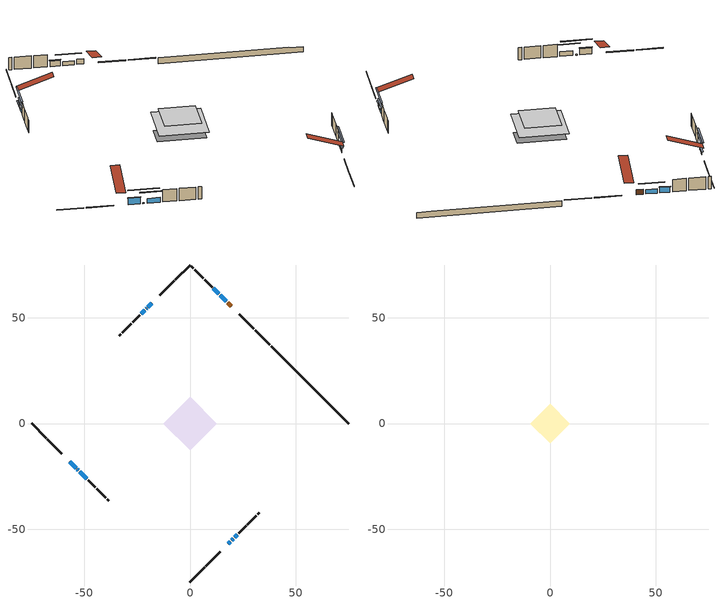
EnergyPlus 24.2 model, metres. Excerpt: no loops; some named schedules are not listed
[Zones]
conditioned space
 floor outside (Floor1 construction): -3.73,0 0,3.73 3.73,0 0,-3.73 z0.4
 floor adiabatic (AdiabaticFloorConstruction): -12.62,0 0,12.62 12.62,0 0,-12.62 z2.84
 floor foundation (Slab1 construction): -9.16,3.35 -3.35,9.16 9.16,-3.35 3.35,-9.16 z-1.89
 wall outside (RimJoist1 construction): 0,-74.99 6.87,-68.12 / -74.99,0 -68.12,-6.87 / 0,74.99 -6.87,68.12 / 37.69,37.3 30.82,44.17 z0.4:0.7
 wall outside (RimJoist2 construction): 7.53,-67.46 14.4,-60.59 / -67.46,-7.53 -60.59,-14.4 / -7.53,67.46 -14.4,60.59 / 30.16,44.82 23.29,51.69 z0.4:0.7
 wall outside (AdiabaticWallConstruction 1): 19.59,55.4 17.85,57.14 z0.4:2.43
 wall outside (AdiabaticWallConstruction): 17.19,57.79 14.32,60.67 z0.4:2.01; 13.66,61.33 11.09,63.89 z0.4:2.55; -18.1,56.89 -19.91,55.08 z0.4:1.42; 18.1,-56.89 19.15,-55.84 z0.4:2.16; -56.89,-18.1 -53.9,-21.08 z0.4:2.9; -20.56,54.42 -20.77,54.21 / 19.8,-55.19 20.42,-54.57 / -53.25,-21.74 -52.84,-22.15 z0.4:0.75; -21.43,53.56 -23.09,51.9 z0.4:1.33; 21.07,-53.92 22.43,-52.56 z0.4:1.54; -52.18,-22.8 -48.83,-26.15 z0.4:2.27
 wall outside (Wall1 construction): 23.09,-51.9 26.52,-48.47 / -48.18,-26.81 -44.74,-30.24 / -23.75,51.24 -27.18,47.81 / 10.44,64.55 7.01,67.98 z0.4:5.28
 wall outside (Wall2 construction): 27.17,-47.81 31.39,-43.59 / -44.09,-30.9 -39.87,-35.12 / -27.83,47.15 -32.05,42.93 / 6.35,68.64 2.13,72.86 z0.4:5.28
 wall outside (Wall3 construction): 32.05,-42.94 32.87,-42.12 / -39.21,-35.77 -38.4,-36.59 / -32.71,42.28 -33.53,41.46 / 1.47,73.51 0.66,74.33 z0.4:5.28
 wall foundation (FoundationWall1 construction): 38.35,36.64,-1.89 38.35,36.64,0.4 71.32,3.66,0.4 71.32,3.66,0.28 74.99,0,0.28 74.99,0,-1.89
 window (WindowConstruction): 17.19,57.79 14.32,60.67 z0.4:2.01
 window (WindowConstruction 4): 13.66,61.33 11.09,63.89 z0.4:2.55
 window (WindowConstruction 5): -18.1,56.89 -19.91,55.08 z0.4:1.41
 window (WindowConstruction 6): 18.1,-56.89 19.15,-55.84 z0.4:2.16
 window (WindowConstruction 7): -56.89,-18.1 -53.9,-21.08 z0.4:2.9
 window (WindowConstruction 8): -20.57,54.42 -20.77,54.22 z0.4:0.74
 window (WindowConstruction 9): 19.8,-55.18 20.41,-54.57 z0.4:0.74
 window (WindowConstruction 10): -53.25,-21.74 -52.84,-22.15 z0.4:0.74
 window (WindowConstruction 1): -21.43,53.56 -23.09,51.9 z0.4:1.33
 window (WindowConstruction 2): 21.07,-53.91 22.43,-52.56 z0.4:1.54
 window (WindowConstruction 3): -52.18,-22.8 -48.83,-26.15 z0.4:2.27
 door (Door): 19.59,55.4 17.85,57.14 z0.4:2.43
 ceiling adiabatic (AdiabaticFloorConstruction): 0,-12.62 12.62,0 0,12.62 -12.62,0 z2.84
attic - vented
 floor to conditioned space (Floor2 construction Reversed): -9.31,0 0,9.31 9.31,0 0,-9.31 z5.28
 roof outside (Roof1 construction): 17.44,-57.54,5.28 8.38,-48.48,9.55 5.99,-50.87,9.55 15.05,-59.93,5.28; -57.54,-17.44,5.28 -48.48,-8.38,9.55 -50.87,-5.99,9.55 -59.93,-15.05,5.28; -17.44,57.54,5.28 -8.38,48.48,9.55 -5.99,50.87,9.55 -15.05,59.93,5.28; 20.25,54.74,5.28 11.18,45.68,9.55 13.57,43.29,9.55 22.63,52.35,5.28
shading: 12.45,62.54 19.06,55.93 19.35,56.22 12.74,62.83 z4.65; 10.95,64.03 13.8,61.19 14.09,61.48 11.24,64.33 z2.75; -20.05,54.93 -17.96,57.03 -18.25,57.32 -20.34,55.23 z1.62; 19.29,-55.7 17.96,-57.03 18.25,-57.32 19.58,-55.99 z2.36; -53.76,-21.22 -57.03,-17.96 -57.32,-18.25 -54.05,-21.52 z3.1; -24.57,50.41 -16.76,58.22 -17.05,58.51 -24.87,50.7 z6.12; 24.22,-50.77 16,-58.99 16.29,-59.28 24.51,-51.06 z6.12; -49.03,-25.95 -57.05,-17.94 -57.34,-18.23 -49.33,-26.24 z6.12; -24.96,50.03 -19.56,55.43 -19.85,55.72 -25.25,50.32 z3.97; 24.3,-50.69 19.21,-55.78 19.5,-56.07 24.59,-50.98 z4.18; -46.97,-28.02 -54.05,-20.94 -54.34,-21.23 -47.26,-28.31 z4.91
[Building]
Building 1: Terrain=Suburbs
[Site:Location]
Toronto City Centre_ON: Latitude {deg}=43.63; Longitude {deg}=-79.39; Time Zone {hr}=-5; Elevation {m}=77; Keep Site Location Information=Yes
[Site:GroundTemperature:Shallow]
5.01852, 3.26908, 3.12898, 3.95918, 7.29196, 10.6092, 13.4851, 15.3069, 15.4617, 13.9799, 11.1774, 7.9619
[Site:WaterMainsTemperature]
Calculation Method=Schedule; Temperature Schedule=mains temperature schedule
[Material] Roughness=Rough; Thermal Absorptance=0.9
Name | Thickness {m} | Conductivity {W/m-K} | Density {kg/m3} | Specific Heat {J/kg-K} | Solar Absorptance | Visible Absorptance
asphalt or fiberglass shingles | 0.00635 | 0.162714 | 1121.4 | 1465.45 | 0.4 | 0.4
ceiling loosefill ins | 0.254 | 0.0480833 | 16.02 | 1046.75 | 0.7 | 0.7
ceiling stud and cavity | 0.1397 | 0.466681 | 65.682 | 1177.47 | 0.7 | 0.7
concrete 4.0 in. | 0.1016 | 1.803125 | 2242.8 | 837.4 | 0.7 | 0.7
concrete 8.0 in. | 0.2032 | 1.803125 | 2242.8 | 837.4 | 0.7 | 0.7
door material | 0.04445 | 0.053851 | 512.64 | 1214.23 | 0.7 | 0.7
exterior vertical ins | 0.0104999 | 0.029427 | 32.04 | 1214.23 | 0.7 | 0.7
floor covering | 0.0127 | 0.0433444 | 54.468 | 1339.84 | 0.6 | 0.6
floor rigid ins; rim joist rigid ins 1 | 0.103632 | 0.029427 | 32.04 | 1214.23 | 0.7 | 0.7
floor rigid ins 1; wall rigid ins 1 | 0.512978 | 0.029427 | 32.04 | 1214.23 | 0.7 | 0.7
floor stud and cavity | 0.1397 | 0.219652 | 92.3553 | 1139.71 | 0.7 | 0.7
floor stud and cavity 1 | 0.1397 | 1.75129 | 37.0049 | 1207.88 | 0.7 | 0.7
furniture material conditioned space 1 | 0.1524 | 0.115458 | 640.8 | 1214.23 | 0.6 | 0.6
gypsum board | 0.0127 | 0.160291 | 801 | 837.4 | 0.6 | 0.6
gypsum board 1 | 0.0127 | 0.160291 | 801 | 837.4 | 0.7 | 0.7
osb sheathing 0.5 in. | 0.0127 | 0.115458 | 512.64 | 1214.23 | 0.7 | 0.7
osb sheathing 0.75 in. | 0.01905 | 0.115458 | 512.64 | 1214.23 | 0.7 | 0.7
osb sheathing 2.0 in. | 0.0508 | 0.115458 | 512.64 | 1214.23 | 0.7 | 0.7
rim joist rigid ins; wall rigid ins | 0.051816 | 0.029427 | 32.04 | 1214.23 | 0.7 | 0.7
rim joist stud and cavity | 0.0508 | 0.0405436 | 125.044 | 1163.47 | 0.6 | 0.6
rim joist stud and cavity 1 | 0.0508 | 0.281244 | 125.044 | 1163.47 | 0.6 | 0.6
wall stud and cavity | 0.1397 | 0.101978 | 139.0536 | 1170.24 | 0.7 | 0.7
wall stud and cavity 1 | 0.1397 | 0.10224 | 139.0536 | 1170.24 | 0.7 | 0.7
wall stud and cavity 2 | 0.1397 | 0.140423 | 139.0536 | 1170.24 | 0.7 | 0.7
wall stud and cavity 3 | 0.0889 | 0.380278 | 52.3479 | 1209.89 | 0.7 | 0.7
wall stud and cavity 4 | 0.0889 | 0.391764 | 83.0341 | 1211.67 | 0.7 | 0.7
wood siding | 0.0254 | 0.102417 | 544.68 | 1172.36 | 0.4 | 0.4
wood siding 1; wood siding 2; wood siding 3 | 0.0254 | 0.102417 | 544.68 | 1172.36 | 0.7 | 0.7
[WindowMaterial:SimpleGlazingSystem]
Name | U-Factor {W/m2-K} | Solar Heat Gain Coefficient
WindowMaterial | 2.90373 | 0.68
WindowMaterial 1 | 2.95937 | 0.63
WindowMaterial 2 | 2.93666 | 0.65
WindowMaterial 3 | 2.89181 | 0.69
WindowMaterial 4 | 2.881585 | 0.7
WindowMaterial 5 | 2.94859 | 0.64
WindowMaterial 6 | 2.89692 | 0.69
WindowMaterial 7 | 2.8725 | 0.71
WindowMaterial 8 | 3.07123 | 0.43
[Construction]
AdiabaticFloorConstruction: floor stud and cavity 1, floor rigid ins 1, osb sheathing 0.75 in., floor covering
AdiabaticWallConstruction: wood siding 2, wall rigid ins 1, wall stud and cavity 3, gypsum board
AdiabaticWallConstruction 1: wood siding 3, wall rigid ins 1, wall stud and cavity 3, gypsum board
Door: door material
Floor1 construction: floor stud and cavity, floor rigid ins, osb sheathing 0.75 in., floor covering
Floor2 construction Reversed: gypsum board, ceiling stud and cavity, ceiling loosefill ins
FoundationWall1 construction: concrete 8.0 in., gypsum board 1
furniture construction conditioned space 1: furniture material conditioned space 1
PartitionWallConstruction: gypsum board, wall stud and cavity 4, gypsum board
RimJoist1 construction: wood siding 1, rim joist rigid ins, osb sheathing 2.0 in., rim joist stud and cavity
RimJoist2 construction: wood siding 1, rim joist rigid ins 1, osb sheathing 2.0 in., rim joist stud and cavity 1
Roof1 construction: asphalt or fiberglass shingles
Slab1 construction: concrete 4.0 in.
Wall1 construction: wood siding, wall rigid ins, osb sheathing 0.5 in., wall stud and cavity, gypsum board
Wall2 construction: wood siding, wall rigid ins, osb sheathing 0.5 in., wall stud and cavity 1, gypsum board
Wall3 construction: wood siding, wall rigid ins, osb sheathing 0.5 in., wall stud and cavity 2, gypsum board
WindowConstruction: WindowMaterial
WindowConstruction 1: WindowMaterial 1
WindowConstruction 10; WindowConstruction 8; WindowConstruction 9: WindowMaterial 8
WindowConstruction 2: WindowMaterial 2
WindowConstruction 3: WindowMaterial 3
WindowConstruction 4: WindowMaterial 4
WindowConstruction 5: WindowMaterial 5
WindowConstruction 6: WindowMaterial 6
WindowConstruction 7: WindowMaterial 7
[Zone] Multiplier=1; Part of Total Floor Area=Yes
Name | Volume {m3}
attic - vented | 120.104
conditioned space | 1250.4
[Space]
Name | Zone | Volume {m3}
attic - vented 1 | attic - vented | 120.104
conditioned space 1 | conditioned space | 1250.4
[ZoneInfiltration:EffectiveLeakageArea]
infil attic - vented 1: Zone or Space=attic - vented 1; Schedule=Always On Discrete; Effective Air Leakage Area {cm2}=7291.37; Stack Coefficient=0.000297098; Wind Coefficient=1.16458e-05
[ZoneMixing]
whole house fan mix: Zone or Space=attic - vented; Schedule=Always On Continuous; Design Flow Rate Calculation Method=Flow/Zone; Design Flow Rate {m3/s}=0; Source Zone or Space=conditioned space
[SurfaceProperty:ExposedFoundationPerimeter]
Slab1: Exposed Perimeter Calculation Method=TotalExposedPerimeter; Total Exposed Perimeter {m}=51.817
[InternalMass] Zone or ZoneList=conditioned space; Space or SpaceList=conditioned space 1
Name | Construction | Surface Area {m2}
furniture mass conditioned space 1 | furniture construction conditioned space 1 | 196.708
partition wall mass | PartitionWallConstruction | 491.77
[Lights]
interior lighting: Zone or ZoneList or Space or SpaceList=conditioned space 1; Schedule=interior lighting schedule; Design Level Calculation Method=LightingLevel; Lighting Level {W}=343.2; Return Air Fraction=0; Fraction Radiant=0.6; Fraction Visible=0.2; Fraction Replaceable=1
[People]
occupants: Zone or ZoneList or Space or SpaceList=conditioned space 1; Number of People Schedule=occupants schedule; Number of People Calculation Method=People; Number of People=3; Fraction Radiant=0.314171; Sensible Heat Fraction=0.56303; Activity Level Schedule=occupants activity schedule; Carbon Dioxide Generation Rate {m3/s-W}=0; Enable ASHRAE 55 Comfort Warnings=No; Mean Radiant Temperature Calculation Type=EnclosureAveraged
[ElectricEquipment] Zone or ZoneList or Space or SpaceList=conditioned space 1; Design Level Calculation Method=EquipmentLevel
Name | Schedule | Design Level {W} | Fraction Latent | Fraction Radiant | Fraction Lost
clothes dryer | clothes dryer schedule | 140.772 | 0.015 | 0.081 | 0.85
clothes washer | clothes washer schedule | 32.1985 | 0.03 | 0.162 | 0.7
cooking range | cooking range schedule | 215.147 | 0.08 | 0.432 | 0.2
dishwasher | dishwasher schedule | 66.8632 | 0.3 | 0.18 | 0.4
fridge | fridge schedule | 72.9452 | 0 | 0.6 | 0
mech vent bath fan 0 | mech vent bath fan 0 schedule | 50.2 | 0 | 0 | 1
mech vent bath fan 1 | mech vent bath fan 1 schedule | 50.2 | 0 | 0 | 1
mech vent bath fan 2 | mech vent bath fan 2 schedule | 50.2 | 0 | 0 | 1
mech vent bath fan 3 | mech vent bath fan 3 schedule | 50.2 | 0 | 0 | 1
mech vent bath fan 4 | mech vent bath fan 4 schedule | 100.4 | 0 | 0 | 1
mech vent house fan | mech vent house fan schedule | 0 | 0 | 0 | 1
mech vent house fan cfis | mech vent house fan cfis schedule | 0 | 0 | 0 | 0
mech vent range fan 0 | mech vent range fan 0 schedule | 57 | 0 | 0 | 1
mech vent range fan 1 | mech vent range fan 1 schedule | 57 | 0 | 0 | 1
misc plug loads | misc plug loads schedule | 494.7 | 0.045 | 0.513 | 0.1
whole house fan | Always On Discrete | 0 | 0 | 0 | 1
[OtherEquipment] Zone or ZoneList or Space or SpaceList=conditioned space 1; Design Level Calculation Method=EquipmentLevel
Name | Fuel Type | Schedule | Design Level {W} | Fraction Latent | Fraction Radiant | Fraction Lost
clothes dryer 1 | Electricity | clothes dryer schedule | 0 | 0.015 | 0.081 | 0.85
cooking range 1 | Electricity | cooking range schedule | 0 | 0.08 | 0.432 | 0.2
general water use latent | None | general water use schedule | 62.594 | 1 | 0 | 0
general water use sensible | None | general water use schedule | -61.6891 | 0 | 0.6 | 0
mech vent house fan latent load | None | Always On Discrete | 0 | 1 | 0 | 0
mech vent house fan sensible load | None | Always On Discrete | 0 | 0 | 0 | 0
water heater energy adjustment1 | NaturalGas | Always On Discrete | 0.01 | 0 | 0 | 1
[ZoneInfiltration:DesignFlowRate] Zone or ZoneList or Space or SpaceList=conditioned space 1; Schedule=Always On Discrete; Design Flow Rate Calculation Method=Flow/Zone; Design Flow Rate {m3/s}=0
infil flow; natural vent flow; whole house fan flow
[Foundation:Kiva]
Foundation Kiva 1: Initial Indoor Air Temperature {C}=18; Wall Height Above Grade {m}=0.399989; Wall Depth Below Slab {m}=0.2032; Custom Block Material Name 1=exterior vertical ins; Custom Block Depth 1 {m}=2.28999; Custom Block X Position 1 {m}=0.2159; Custom Block Z Position 1 {m}=0
[Foundation:Kiva:Settings]
Soil Conductivity {W/m-K}=0.849921; Soil Density {kg/m3}=1842.3; Soil Specific Heat {J/kg-K}=418.7; Ground Solar Absorptivity=0.9; Ground Thermal Absorptivity=0.9; Ground Surface Roughness {m}=0.03; Far-Field Width {m}=40; Deep-Ground Boundary Condition=ZeroFlux; Deep-Ground Depth {m}=40; Minimum Cell Dimension {m}=0.2; Maximum Cell Growth Coefficient=3; Simulation Timestep=Timestep
[Exterior:Lights]
exterior lighting: Schedule=exterior lighting schedule; Design Level {W}=75.6
[Schedule:Constant]
Name | Hourly Value
Always On Continuous; mech vent house fan schedule; mech vent house fan cfis schedule; Always On Discrete | 1
occupants activity schedule | 117.228
fridge schedule | 0
[Schedule:Week:Daily]
interior lighting schedule Week Rule - Jan1-Jan27: interior lighting schedule day, interior lighting schedule day, interior lighting schedule day, interior lighting schedule day, interior lighting schedule day, interior lighting schedule day, interior lighting schedule day, interior lighting schedule default day, interior lighting schedule default day, interior lighting schedule default day, interior lighting schedule default day, interior lighting schedule default day
interior lighting schedule Week Rule - Jan28-Feb3: interior lighting schedule day, interior lighting schedule day, interior lighting schedule day, interior lighting schedule day, interior lighting schedule day 1, interior lighting schedule day 1, interior lighting schedule day 1, interior lighting schedule default day, interior lighting schedule default day, interior lighting schedule default day, interior lighting schedule default day, interior lighting schedule default day
interior lighting schedule Week Rule - Feb4-Feb24: interior lighting schedule day 1, interior lighting schedule day 1, interior lighting schedule day 1, interior lighting schedule day 1, interior lighting schedule day 1, interior lighting schedule day 1, interior lighting schedule day 1, interior lighting schedule default day, interior lighting schedule default day, interior lighting schedule default day, interior lighting schedule default day, interior lighting schedule default day
interior lighting schedule Week Rule - Feb25-Mar3: interior lighting schedule day 1, interior lighting schedule day 1, interior lighting schedule day 1, interior lighting schedule day 1, interior lighting schedule day 2, interior lighting schedule day 2, interior lighting schedule day 2, interior lighting schedule default day, interior lighting schedule default day, interior lighting schedule default day, interior lighting schedule default day, interior lighting schedule default day
interior lighting schedule Week Rule - Mar4-Mar31: interior lighting schedule day 2, interior lighting schedule day 2, interior lighting schedule day 2, interior lighting schedule day 2, interior lighting schedule day 2, interior lighting schedule day 2, interior lighting schedule day 2, interior lighting schedule default day, interior lighting schedule default day, interior lighting schedule default day, interior lighting schedule default day, interior lighting schedule default day
interior lighting schedule Week Rule - Apr1-Apr28: interior lighting schedule day 3, interior lighting schedule day 3, interior lighting schedule day 3, interior lighting schedule day 3, interior lighting schedule day 3, interior lighting schedule day 3, interior lighting schedule day 3, interior lighting schedule default day, interior lighting schedule default day, interior lighting schedule default day, interior lighting schedule default day, interior lighting schedule default day
interior lighting schedule Week Rule - Apr29-May5: interior lighting schedule day 3, interior lighting schedule day 3, interior lighting schedule day 4, interior lighting schedule day 4, interior lighting schedule day 4, interior lighting schedule day 4, interior lighting schedule day 4, interior lighting schedule default day, interior lighting schedule default day, interior lighting schedule default day, interior lighting schedule default day, interior lighting schedule default day
interior lighting schedule Week Rule - May6-May26: interior lighting schedule day 4, interior lighting schedule day 4, interior lighting schedule day 4, interior lighting schedule day 4, interior lighting schedule day 4, interior lighting schedule day 4, interior lighting schedule day 4, interior lighting schedule default day, interior lighting schedule default day, interior lighting schedule default day, interior lighting schedule default day, interior lighting schedule default day
interior lighting schedule Week Rule - May27-Jun2: interior lighting schedule day 4, interior lighting schedule day 4, interior lighting schedule day 4, interior lighting schedule day 4, interior lighting schedule day 4, interior lighting schedule day 5, interior lighting schedule day 5, interior lighting schedule default day, interior lighting schedule default day, interior lighting schedule default day, interior lighting schedule default day, interior lighting schedule default day
interior lighting schedule Week Rule - Jun3-Jun30: interior lighting schedule day 5, interior lighting schedule day 5, interior lighting schedule day 5, interior lighting schedule day 5, interior lighting schedule day 5, interior lighting schedule day 5, interior lighting schedule day 5, interior lighting schedule default day, interior lighting schedule default day, interior lighting schedule default day, interior lighting schedule default day, interior lighting schedule default day
interior lighting schedule Week Rule - Jul1-Jul28: interior lighting schedule day 6, interior lighting schedule day 6, interior lighting schedule day 6, interior lighting schedule day 6, interior lighting schedule day 6, interior lighting schedule day 6, interior lighting schedule day 6, interior lighting schedule default day, interior lighting schedule default day, interior lighting schedule default day, interior lighting schedule default day, interior lighting schedule default day
interior lighting schedule Week Rule - Jul29-Aug4: interior lighting schedule day 6, interior lighting schedule day 6, interior lighting schedule day 6, interior lighting schedule day 7, interior lighting schedule day 7, interior lighting schedule day 7, interior lighting schedule day 7, interior lighting schedule default day, interior lighting schedule default day, interior lighting schedule default day, interior lighting schedule default day, interior lighting schedule default day
interior lighting schedule Week Rule - Aug5-Aug25: interior lighting schedule day 7, interior lighting schedule day 7, interior lighting schedule day 7, interior lighting schedule day 7, interior lighting schedule day 7, interior lighting schedule day 7, interior lighting schedule day 7, interior lighting schedule default day, interior lighting schedule default day, interior lighting schedule default day, interior lighting schedule default day, interior lighting schedule default day
interior lighting schedule Week Rule - Aug26-Sep1: interior lighting schedule day 7, interior lighting schedule day 7, interior lighting schedule day 7, interior lighting schedule day 7, interior lighting schedule day 7, interior lighting schedule day 7, interior lighting schedule day 8, interior lighting schedule default day, interior lighting schedule default day, interior lighting schedule default day, interior lighting schedule default day, interior lighting schedule default day
interior lighting schedule Week Rule - Sep2-Sep29: interior lighting schedule day 8, interior lighting schedule day 8, interior lighting schedule day 8, interior lighting schedule day 8, interior lighting schedule day 8, interior lighting schedule day 8, interior lighting schedule day 8, interior lighting schedule default day, interior lighting schedule default day, interior lighting schedule default day, interior lighting schedule default day, interior lighting schedule default day
interior lighting schedule Week Rule - Sep30-Oct6: interior lighting schedule day 8, interior lighting schedule day 9, interior lighting schedule day 9, interior lighting schedule day 9, interior lighting schedule day 9, interior lighting schedule day 9, interior lighting schedule day 9, interior lighting schedule default day, interior lighting schedule default day, interior lighting schedule default day, interior lighting schedule default day, interior lighting schedule default day
interior lighting schedule Week Rule - Oct7-Oct27: interior lighting schedule day 9, interior lighting schedule day 9, interior lighting schedule day 9, interior lighting schedule day 9, interior lighting schedule day 9, interior lighting schedule day 9, interior lighting schedule day 9, interior lighting schedule default day, interior lighting schedule default day, interior lighting schedule default day, interior lighting schedule default day, interior lighting schedule default day
interior lighting schedule Week Rule - Oct28-Nov3: interior lighting schedule day 9, interior lighting schedule day 9, interior lighting schedule day 9, interior lighting schedule day 9, interior lighting schedule day 10, interior lighting schedule day 10, interior lighting schedule day 10, interior lighting schedule default day, interior lighting schedule default day, interior lighting schedule default day, interior lighting schedule default day, interior lighting schedule default day
interior lighting schedule Week Rule - Nov4-Nov24: interior lighting schedule day 10, interior lighting schedule day 10, interior lighting schedule day 10, interior lighting schedule day 10, interior lighting schedule day 10, interior lighting schedule day 10, interior lighting schedule day 10, interior lighting schedule default day, interior lighting schedule default day, interior lighting schedule default day, interior lighting schedule default day, interior lighting schedule default day
interior lighting schedule Week Rule - Nov25-Dec1: interior lighting schedule day 10, interior lighting schedule day 10, interior lighting schedule day 10, interior lighting schedule day 10, interior lighting schedule day 10, interior lighting schedule day 10, interior lighting schedule day 11, interior lighting schedule default day, interior lighting schedule default day, interior lighting schedule default day, interior lighting schedule default day, interior lighting schedule default day
interior lighting schedule Week Rule - Dec2-Dec31: interior lighting schedule day 11, interior lighting schedule day 11, interior lighting schedule day 11, interior lighting schedule day 11, interior lighting schedule day 11, interior lighting schedule day 11, interior lighting schedule day 11, interior lighting schedule default day, interior lighting schedule default day, interior lighting schedule default day, interior lighting schedule default day, interior lighting schedule default day
occupants schedule Week Rule - Jan1-Dec31: occupants schedule day, occupants schedule day, occupants schedule day, occupants schedule day, occupants schedule day, occupants schedule day, occupants schedule day, occupants schedule default day, occupants schedule default day, occupants schedule default day, occupants schedule default day, occupants schedule default day
clothes dryer schedule Week Rule - Jan1-Dec31: clothes dryer schedule day, clothes dryer schedule day, clothes dryer schedule day, clothes dryer schedule day, clothes dryer schedule day, clothes dryer schedule day, clothes dryer schedule day, clothes dryer schedule default day, clothes dryer schedule default day, clothes dryer schedule default day, clothes dryer schedule default day, clothes dryer schedule default day
clothes washer schedule Week Rule - Jan1-Dec31: clothes washer schedule day, clothes washer schedule day, clothes washer schedule day, clothes washer schedule day, clothes washer schedule day, clothes washer schedule day, clothes washer schedule day, clothes washer schedule default day, clothes washer schedule default day, clothes washer schedule default day, clothes washer schedule default day, clothes washer schedule default day
cooking range schedule Week Rule - Jan1-Dec31: cooking range schedule day, cooking range schedule day, cooking range schedule day, cooking range schedule day, cooking range schedule day, cooking range schedule day, cooking range schedule day, cooking range schedule default day, cooking range schedule default day, cooking range schedule default day, cooking range schedule default day, cooking range schedule default day
dishwasher schedule Week Rule - Jan1-Dec31: dishwasher schedule day, dishwasher schedule day, dishwasher schedule day, dishwasher schedule day, dishwasher schedule day, dishwasher schedule day, dishwasher schedule day, dishwasher schedule default day, dishwasher schedule default day, dishwasher schedule default day, dishwasher schedule default day, dishwasher schedule default day
mech vent bath fan 0 schedule Week Rule - Jan1-Dec31: mech vent bath fan 0 schedule day, mech vent bath fan 0 schedule day, mech vent bath fan 0 schedule day, mech vent bath fan 0 schedule day, mech vent bath fan 0 schedule day, mech vent bath fan 0 schedule day, mech vent bath fan 0 schedule day, mech vent bath fan 0 schedule default day, mech vent bath fan 0 schedule default day, mech vent bath fan 0 schedule default day, mech vent bath fan 0 schedule default day, mech vent bath fan 0 schedule default day
mech vent bath fan 1 schedule Week Rule - Jan1-Dec31: mech vent bath fan 1 schedule day, mech vent bath fan 1 schedule day, mech vent bath fan 1 schedule day, mech vent bath fan 1 schedule day, mech vent bath fan 1 schedule day, mech vent bath fan 1 schedule day, mech vent bath fan 1 schedule day, mech vent bath fan 1 schedule default day, mech vent bath fan 1 schedule default day, mech vent bath fan 1 schedule default day, mech vent bath fan 1 schedule default day, mech vent bath fan 1 schedule default day
mech vent bath fan 2 schedule Week Rule - Jan1-Dec31: mech vent bath fan 2 schedule day, mech vent bath fan 2 schedule day, mech vent bath fan 2 schedule day, mech vent bath fan 2 schedule day, mech vent bath fan 2 schedule day, mech vent bath fan 2 schedule day, mech vent bath fan 2 schedule day, mech vent bath fan 2 schedule default day, mech vent bath fan 2 schedule default day, mech vent bath fan 2 schedule default day, mech vent bath fan 2 schedule default day, mech vent bath fan 2 schedule default day
mech vent bath fan 3 schedule Week Rule - Jan1-Dec31: mech vent bath fan 3 schedule day, mech vent bath fan 3 schedule day, mech vent bath fan 3 schedule day, mech vent bath fan 3 schedule day, mech vent bath fan 3 schedule day, mech vent bath fan 3 schedule day, mech vent bath fan 3 schedule day, mech vent bath fan 3 schedule default day, mech vent bath fan 3 schedule default day, mech vent bath fan 3 schedule default day, mech vent bath fan 3 schedule default day, mech vent bath fan 3 schedule default day
mech vent bath fan 4 schedule Week Rule - Jan1-Dec31: mech vent bath fan 4 schedule day, mech vent bath fan 4 schedule day, mech vent bath fan 4 schedule day, mech vent bath fan 4 schedule day, mech vent bath fan 4 schedule day, mech vent bath fan 4 schedule day, mech vent bath fan 4 schedule day, mech vent bath fan 4 schedule default day, mech vent bath fan 4 schedule default day, mech vent bath fan 4 schedule default day, mech vent bath fan 4 schedule default day, mech vent bath fan 4 schedule default day
mech vent range fan 0 schedule Week Rule - Jan1-Dec31: mech vent range fan 0 schedule day, mech vent range fan 0 schedule day, mech vent range fan 0 schedule day, mech vent range fan 0 schedule day, mech vent range fan 0 schedule day, mech vent range fan 0 schedule day, mech vent range fan 0 schedule day, mech vent range fan 0 schedule default day, mech vent range fan 0 schedule default day, mech vent range fan 0 schedule default day, mech vent range fan 0 schedule default day, mech vent range fan 0 schedule default day
mech vent range fan 1 schedule Week Rule - Jan1-Dec31: mech vent range fan 1 schedule day, mech vent range fan 1 schedule day, mech vent range fan 1 schedule day, mech vent range fan 1 schedule day, mech vent range fan 1 schedule day, mech vent range fan 1 schedule day, mech vent range fan 1 schedule day, mech vent range fan 1 schedule default day, mech vent range fan 1 schedule default day, mech vent range fan 1 schedule default day, mech vent range fan 1 schedule default day, mech vent range fan 1 schedule default day
misc plug loads schedule Week Rule - Jan1-Dec31: misc plug loads schedule day, misc plug loads schedule day, misc plug loads schedule day, misc plug loads schedule day, misc plug loads schedule day, misc plug loads schedule day, misc plug loads schedule day, misc plug loads schedule default day, misc plug loads schedule default day, misc plug loads schedule default day, misc plug loads schedule default day, misc plug loads schedule default day
general water use schedule Week Rule - Jan1-Dec31: general water use schedule day, general water use schedule day, general water use schedule day, general water use schedule day, general water use schedule day, general water use schedule day, general water use schedule day, general water use schedule default day, general water use schedule default day, general water use schedule default day, general water use schedule default day, general water use schedule default day
exterior lighting schedule Week Rule - Jan1-Jan27: exterior lighting schedule day, exterior lighting schedule day, exterior lighting schedule day, exterior lighting schedule day, exterior lighting schedule day, exterior lighting schedule day, exterior lighting schedule day, exterior lighting schedule default day, exterior lighting schedule default day, exterior lighting schedule default day, exterior lighting schedule default day, exterior lighting schedule default day
exterior lighting schedule Week Rule - Jan28-Feb3: exterior lighting schedule day, exterior lighting schedule day, exterior lighting schedule day, exterior lighting schedule day, exterior lighting schedule day 1, exterior lighting schedule day 1, exterior lighting schedule day 1, exterior lighting schedule default day, exterior lighting schedule default day, exterior lighting schedule default day, exterior lighting schedule default day, exterior lighting schedule default day
exterior lighting schedule Week Rule - Feb4-Feb24: exterior lighting schedule day 1, exterior lighting schedule day 1, exterior lighting schedule day 1, exterior lighting schedule day 1, exterior lighting schedule day 1, exterior lighting schedule day 1, exterior lighting schedule day 1, exterior lighting schedule default day, exterior lighting schedule default day, exterior lighting schedule default day, exterior lighting schedule default day, exterior lighting schedule default day
exterior lighting schedule Week Rule - Feb25-Mar3: exterior lighting schedule day 1, exterior lighting schedule day 1, exterior lighting schedule day 1, exterior lighting schedule day 1, exterior lighting schedule day 2, exterior lighting schedule day 2, exterior lighting schedule day 2, exterior lighting schedule default day, exterior lighting schedule default day, exterior lighting schedule default day, exterior lighting schedule default day, exterior lighting schedule default day
exterior lighting schedule Week Rule - Mar4-Mar31: exterior lighting schedule day 2, exterior lighting schedule day 2, exterior lighting schedule day 2, exterior lighting schedule day 2, exterior lighting schedule day 2, exterior lighting schedule day 2, exterior lighting schedule day 2, exterior lighting schedule default day, exterior lighting schedule default day, exterior lighting schedule default day, exterior lighting schedule default day, exterior lighting schedule default day
exterior lighting schedule Week Rule - Apr1-Apr28: exterior lighting schedule day 3, exterior lighting schedule day 3, exterior lighting schedule day 3, exterior lighting schedule day 3, exterior lighting schedule day 3, exterior lighting schedule day 3, exterior lighting schedule day 3, exterior lighting schedule default day, exterior lighting schedule default day, exterior lighting schedule default day, exterior lighting schedule default day, exterior lighting schedule default day
exterior lighting schedule Week Rule - Apr29-May5: exterior lighting schedule day 3, exterior lighting schedule day 3, exterior lighting schedule day 4, exterior lighting schedule day 4, exterior lighting schedule day 4, exterior lighting schedule day 4, exterior lighting schedule day 4, exterior lighting schedule default day, exterior lighting schedule default day, exterior lighting schedule default day, exterior lighting schedule default day, exterior lighting schedule default day
exterior lighting schedule Week Rule - May6-May26: exterior lighting schedule day 4, exterior lighting schedule day 4, exterior lighting schedule day 4, exterior lighting schedule day 4, exterior lighting schedule day 4, exterior lighting schedule day 4, exterior lighting schedule day 4, exterior lighting schedule default day, exterior lighting schedule default day, exterior lighting schedule default day, exterior lighting schedule default day, exterior lighting schedule default day
[Schedule:Year]
interior lighting schedule: interior lighting schedule Week Rule - Jan1-Jan27, 1, 1, 1, 27, interior lighting schedule Week Rule - Jan28-Feb3, 1, 28, 2, 3, interior lighting schedule Week Rule - Feb4-Feb24, 2, 4, 2, 24, interior lighting schedule Week Rule - Feb25-Mar3, 2, 25, 3, 3, interior lighting schedule Week Rule - Mar4-Mar31, 3, 4, 3, 31, interior lighting schedule Week Rule - Apr1-Apr28, 4, 1, 4, 28, interior lighting schedule Week Rule - Apr29-May5, 4, 29, 5, 5, interior lighting schedule Week Rule - May6-May26, 5, 6, 5, 26, interior lighting schedule Week Rule - May27-Jun2, 5, 27, 6, 2, interior lighting schedule Week Rule - Jun3-Jun30, 6, 3, 6, 30, interior lighting schedule Week Rule - Jul1-Jul28, 7, 1, 7, 28, interior lighting schedule Week Rule - Jul29-Aug4, 7, 29, 8, 4, interior lighting schedule Week Rule - Aug5-Aug25, 8, 5, 8, 25, interior lighting schedule Week Rule - Aug26-Sep1, 8, 26, 9, 1, interior lighting schedule Week Rule - Sep2-Sep29, 9, 2, 9, 29, interior lighting schedule Week Rule - Sep30-Oct6, 9, 30, 10, 6, interior lighting schedule Week Rule - Oct7-Oct27, 10, 7, 10, 27, interior lighting schedule Week Rule - Oct28-Nov3, 10, 28, 11, 3, interior lighting schedule Week Rule - Nov4-Nov24, 11, 4, 11, 24, interior lighting schedule Week Rule - Nov25-Dec1, 11, 25, 12, 1, interior lighting schedule Week Rule - Dec2-Dec31, 12, 2, 12, 31
occupants schedule: occupants schedule Week Rule - Jan1-Dec31, 1, 1, 12, 31
clothes dryer schedule: clothes dryer schedule Week Rule - Jan1-Dec31, 1, 1, 12, 31
clothes washer schedule: clothes washer schedule Week Rule - Jan1-Dec31, 1, 1, 12, 31
cooking range schedule: cooking range schedule Week Rule - Jan1-Dec31, 1, 1, 12, 31
dishwasher schedule: dishwasher schedule Week Rule - Jan1-Dec31, 1, 1, 12, 31
mech vent bath fan 0 schedule: mech vent bath fan 0 schedule Week Rule - Jan1-Dec31, 1, 1, 12, 31
mech vent bath fan 1 schedule: mech vent bath fan 1 schedule Week Rule - Jan1-Dec31, 1, 1, 12, 31
mech vent bath fan 2 schedule: mech vent bath fan 2 schedule Week Rule - Jan1-Dec31, 1, 1, 12, 31
mech vent bath fan 3 schedule: mech vent bath fan 3 schedule Week Rule - Jan1-Dec31, 1, 1, 12, 31
mech vent bath fan 4 schedule: mech vent bath fan 4 schedule Week Rule - Jan1-Dec31, 1, 1, 12, 31
mech vent range fan 0 schedule: mech vent range fan 0 schedule Week Rule - Jan1-Dec31, 1, 1, 12, 31
mech vent range fan 1 schedule: mech vent range fan 1 schedule Week Rule - Jan1-Dec31, 1, 1, 12, 31
misc plug loads schedule: misc plug loads schedule Week Rule - Jan1-Dec31, 1, 1, 12, 31
general water use schedule: general water use schedule Week Rule - Jan1-Dec31, 1, 1, 12, 31
exterior lighting schedule: exterior lighting schedule Week Rule - Jan1-Jan27, 1, 1, 1, 27, exterior lighting schedule Week Rule - Jan28-Feb3, 1, 28, 2, 3, exterior lighting schedule Week Rule - Feb4-Feb24, 2, 4, 2, 24, exterior lighting schedule Week Rule - Feb25-Mar3, 2, 25, 3, 3, exterior lighting schedule Week Rule - Mar4-Mar31, 3, 4, 3, 31, exterior lighting schedule Week Rule - Apr1-Apr28, 4, 1, 4, 28, exterior lighting schedule Week Rule - Apr29-May5, 4, 29, 5, 5, exterior lighting schedule Week Rule - May6-May26, 5, 6, 5, 26, exterior lighting schedule Week Rule - May27-Jun2, 5, 27, 6, 2, exterior lighting schedule Week Rule - Jun3-Jun30, 6, 3, 6, 30, exterior lighting schedule Week Rule - Jul1-Jul28, 7, 1, 7, 28, exterior lighting schedule Week Rule - Jul29-Aug4, 7, 29, 8, 4, exterior lighting schedule Week Rule - Aug5-Aug25, 8, 5, 8, 25, exterior lighting schedule Week Rule - Aug26-Sep1, 8, 26, 9, 1, exterior lighting schedule Week Rule - Sep2-Sep29, 9, 2, 9, 29, exterior lighting schedule Week Rule - Sep30-Oct6, 9, 30, 10, 6, exterior lighting schedule Week Rule - Oct7-Oct27, 10, 7, 10, 27, exterior lighting schedule Week Rule - Oct28-Nov3, 10, 28, 11, 3, exterior lighting schedule Week Rule - Nov4-Nov24, 11, 4, 11, 24, exterior lighting schedule Week Rule - Nov25-Dec1, 11, 25, 12, 1, exterior lighting schedule Week Rule - Dec2-Dec31, 12, 2, 12, 31
[Schedule:Compact]
mains temperature schedule: Through: 01/01, For: AllDays, Until: 24:00, 8.80333, Through: 01/02, For: AllDays, Until: 24:00, 8.74333, Through: 01/03, For: AllDays, Until: 24:00, 8.68389, Through: 01/04, For: AllDays, Until: 24:00, 8.62611, Through: 01/05, For: AllDays, Until: 24:00, 8.56944, Through: 01/06, For: AllDays, Until: 24:00, 8.51389, Through: 01/07, For: AllDays, Until: 24:00, 8.45944, Through: 01/08, For: AllDays, Until: 24:00, 8.40611, Through: 01/09, For: AllDays, Until: 24:00, 8.35389, Through: 01/10, For: AllDays, Until: 24:00, 8.30278, Through: 01/11, For: AllDays, Until: 24:00, 8.25333, Through: 01/12, For: AllDays, Until: 24:00, 8.205, Through: 01/13, For: AllDays, Until: 24:00, 8.15778, Through: 01/14, For: AllDays, Until: 24:00, 8.11222, Through: 01/15, For: AllDays, Until: 24:00, 8.06778, Through: 01/16, For: AllDays, Until: 24:00, 8.02444, Through: 01/17, For: AllDays, Until: 24:00, 7.98222, Through: 01/18, For: AllDays, Until: 24:00, 7.94167, Through: 01/19, For: AllDays, Until: 24:00, 7.90222, Through: 01/20, For: AllDays, Until: 24:00, 7.86444, Through: 01/21, For: AllDays, Until: 24:00, 7.82778, Through: 01/22, For: AllDays, Until: 24:00, 7.79278, Through: 01/23, For: AllDays, Until: 24:00, 7.75889, Through: 01/24, For: AllDays, Until: 24:00, 7.72667, Through: 01/25, For: AllDays, Until: 24:00, 7.69556, Through: 01/26, For: AllDays, Until: 24:00, 7.66611, Through: 01/27, For: AllDays, Until: 24:00, 7.63778, Through: 01/28, For: AllDays, Until: 24:00, 7.61111, Through: 01/29, For: AllDays, Until: 24:00, 7.58556, Through: 01/30, For: AllDays, Until: 24:00, 7.56167, Through: 01/31, For: AllDays, Until: 24:00, 7.53944, Through: 02/01, For: AllDays, Until: 24:00, 7.51833, Through: 02/02, For: AllDays, Until: 24:00, 7.49889, Through: 02/03, For: AllDays, Until: 24:00, 7.48111, Through: 02/04, For: AllDays, Until: 24:00, 7.46444, Through: 02/05, For: AllDays, Until: 24:00, 7.44944, Through: 02/06, For: AllDays, Until: 24:00, 7.43556, Through: 02/07, For: AllDays, Until: 24:00, 7.42333, Through: 02/08, For: AllDays, Until: 24:00, 7.41278, Through: 02/09, For: AllDays, Until: 24:00, 7.40389, Through: 02/10, For: AllDays, Until: 24:00, 7.39611, Through: 02/11, For: AllDays, Until: 24:00, 7.39, Through: 02/12, For: AllDays, Until: 24:00, 7.38556, Through: 02/13, For: AllDays, Until: 24:00, 7.38222, Through: 02/14, For: AllDays, Until: 24:00, 7.38056, Through: 02/15, For: AllDays, Until: 24:00, 7.38056, Through: 02/16, For: AllDays, Until: 24:00, 7.38222, Through: 02/17, For: AllDays, Until: 24:00, 7.385, Through: 02/18, For: AllDays, Until: 24:00, 7.38944, Through: 02/19, For: AllDays, Until: 24:00, 7.395, Through: 02/20, For: AllDays, Until: 24:00, 7.40278, Through: 02/21, For: AllDays, Until: 24:00, 7.41167, Through: 02/22, For: AllDays, Until: 24:00, 7.42222, Through: 02/23, For: AllDays, Until: 24:00, 7.43389, Through: 02/24, For: AllDays, Until: 24:00, 7.44722, Through: 02/25, For: AllDays, Until: 24:00, 7.46222, Through: 02/26, For: AllDays, Until: 24:00, 7.47833, Through: 02/27, For: AllDays, Until: 24:00, 7.49611, Through: 02/28, For: AllDays, Until: 24:00, 7.51556, Through: 03/01, For: AllDays, Until: 24:00, 7.53667, Through: 03/02, For: AllDays, Until: 24:00, 7.55889, Through: 03/03, For: AllDays, Until: 24:00, 7.58222, Through: 03/04, For: AllDays, Until: 24:00, 7.60722, Through: 03/05, For: AllDays, Until: 24:00, 7.63389, Through: 03/06, For: AllDays, Until: 24:00, 7.66222, Through: 03/07, For: AllDays, Until: 24:00, 7.69111, Through: 03/08, For: AllDays, Until: 24:00, 7.72222, Through: 03/09, For: AllDays, Until: 24:00, 7.75444, Through: 03/10, For: AllDays, Until: 24:00, 7.78778, Through: 03/11, For: AllDays, Until: 24:00, 7.82278, Through: 03/12, For: AllDays, Until: 24:00, 7.85944, Through: 03/13, For: AllDays, Until: 24:00, 7.89722, Through: 03/14, For: AllDays, Until: 24:00, 7.93611, Through: 03/15, For: AllDays, Until: 24:00, 7.97667, Through: 03/16, For: AllDays, Until: 24:00, 8.01833, Through: 03/17, For: AllDays, Until: 24:00, 8.06167, Through: 03/18, For: AllDays, Until: 24:00, 8.10611, Through: 03/19, For: AllDays, Until: 24:00, 8.15167, Through: 03/20, For: AllDays, Until: 24:00, 8.19833, Through: 03/21, For: AllDays, Until: 24:00, 8.24667, Through: 03/22, For: AllDays, Until: 24:00, 8.29611, Through: 03/23, For: AllDays, Until: 24:00, 8.34667, Through: 03/24, For: AllDays, Until: 24:00, 8.39889, Through: 03/25, For: AllDays, Until: 24:00, 8.45167, Through: 03/26, For: AllDays, Until: 24:00, 8.50611, Through: 03/27, For: AllDays, Until: 24:00, 8.56167, Through: 03/28, For: AllDays, Until: 24:00, 8.61833, Through: 03/29, For: AllDays, Until: 24:00, 8.67611, Through: 03/30, For: AllDays, Until: 24:00, 8.735, Through: 03/31, For: AllDays, Until: 24:00, 8.795, Through: 04/01, For: AllDays, Until: 24:00, 8.85611, Through: 04/02, For: AllDays, Until: 24:00, 8.91833, Through: 04/03, For: AllDays, Until: 24:00, 8.98167, Through: 04/04, For: AllDays, Until: 24:00, 9.04556, Through: 04/05, For: AllDays, Until: 24:00, 9.11111, Through: 04/06, For: AllDays, Until: 24:00, 9.17722, Through: 04/07, For: AllDays, Until: 24:00, 9.24444, Through: 04/08, For: AllDays, Until: 24:00, 9.31222, Through: 04/09, For: AllDays, Until: 24:00, 9.38167, Through: 04/10, For: AllDays, Until: 24:00, 9.45167, Through: 04/11, For: AllDays, Until: 24:00, 9.52222, Through: 04/12, For: AllDays, Until: 24:00, 9.59444, Through: 04/13, For: AllDays, Until: 24:00, 9.66667, Through: 04/14, For: AllDays, Until: 24:00, 9.74, Through: 04/15, For: AllDays, Until: 24:00, 9.81444, Through: 04/16, For: AllDays, Until: 24:00, 9.88944, Through: 04/17, For: AllDays, Until: 24:00, 9.96556, Through: 04/18, For: AllDays, Until: 24:00, 10.0417, Through: 04/19, For: AllDays, Until: 24:00, 10.1189, Through: 04/20, For: AllDays, Until: 24:00, 10.1972, Through: 04/21, For: AllDays, Until: 24:00, 10.2756, Through: 04/22, For: AllDays, Until: 24:00, 10.355, Through: 04/23, For: AllDays, Until: 24:00, 10.435, Through: 04/24, For: AllDays, Until: 24:00, 10.515, Through: 04/25, For: AllDays, Until: 24:00, 10.5961, Through: 04/26, For: AllDays, Until: 24:00, 10.6778, Through: 04/27, For: AllDays, Until: 24:00, 10.76, Through: 04/28, For: AllDays, Until: 24:00, 10.8428, Through: 04/29, For: AllDays, Until: 24:00, 10.9261, Through: 04/30, For: AllDays, Until: 24:00, 11.0094, Through: 05/01, For: AllDays, Until: 24:00, 11.0933, Through: 05/02, For: AllDays, Until: 24:00, 11.1778, Through: 05/03, For: AllDays, Until: 24:00, 11.2628, Through: 05/04, For: AllDays, Until: 24:00, 11.3478, Through: 05/05, For: AllDays, Until: 24:00, 11.4333, Through: 05/06, For: AllDays, Until: 24:00, 11.5189, Through: 05/07, For: AllDays, Until: 24:00, 11.605, Through: 05/08, For: AllDays, Until: 24:00, 11.6917, Through: 05/09, For: AllDays, Until: 24:00, 11.7778, Through: 05/10, For: AllDays, Until: 24:00, 11.865, Through: 05/11, For: AllDays, Until: 24:00, 11.9517, Through: 05/12, For: AllDays, Until: 24:00, 12.0389, Through: 05/13, For: AllDays, Until: 24:00, 12.1261, Through: 05/14, For: AllDays, Until: 24:00, 12.2133, Through: 05/15, For: AllDays, Until: 24:00, 12.3006, Through: 05/16, For: AllDays, Until: 24:00, 12.3883, Through: 05/17, For: AllDays, Until: 24:00, 12.4756, Through: 05/18, For: AllDays, Until: 24:00, 12.5628, Through: 05/19, For: AllDays, Until: 24:00, 12.6506, Through: 05/20, For: AllDays, Until: 24:00, 12.7378, Through: 05/21, For: AllDays, Until: 24:00, 12.825, Through: 05/22, For: AllDays, Until: 24:00, 12.9122, Through: 05/23, For: AllDays, Until: 24:00, 12.9994, Through: 05/24, For: AllDays, Until: 24:00, 13.0861, Through: 05/25, For: AllDays, Until: 24:00, 13.1728, Through: 05/26, For: AllDays, Until: 24:00, 13.2594, Through: 05/27, For: AllDays, Until: 24:00, 13.3456, Through: 05/28, For: AllDays, Until: 24:00, 13.4317, Through: 05/29, For: AllDays, Until: 24:00, 13.5172, Through: 05/30, For: AllDays, Until: 24:00, 13.6028, Through: 05/31, For: AllDays, Until: 24:00, 13.6878, Through: 06/01, For: AllDays, Until: 24:00, 13.7722, Through: 06/02, For: AllDays, Until: 24:00, 13.8567, Through: 06/03, For: AllDays, Until: 24:00, 13.9406, Through: 06/04, For: AllDays, Until: 24:00, 14.0239, Through: 06/05, For: AllDays, Until: 24:00, 14.1067, Through: 06/06, For: AllDays, Until: 24:00, 14.1894, Through: 06/07, For: AllDays, Until: 24:00, 14.2711, Through: 06/08, For: AllDays, Until: 24:00, 14.3528, Through: 06/09, For: AllDays, Until: 24:00, 14.4339, Through: 06/10, For: AllDays, Until: 24:00, 14.5139, Through: 06/11, For: AllDays, Until: 24:00, 14.5939, Through: 06/12, For: AllDays, Until: 24:00, 14.6728, Through: 06/13, For: AllDays, Until: 24:00, 14.7511, Through: 06/14, For: AllDays, Until: 24:00, 14.8289, Through: 06/15, For: AllDays, Until: 24:00, 14.9061, Through: 06/16, For: AllDays, Until: 24:00, 14.9822, Through: 06/17, For: AllDays, Until: 24:00, 15.0578, Through: 06/18, For: AllDays, Until: 24:00, 15.1328, Through: 06/19, For: AllDays, Until: 24:00, 15.2067, Through: 06/20, For: AllDays, Until: 24:00, 15.28, Through: 06/21, For: AllDays, Until: 24:00, 15.3522, Through: 06/22, For: AllDays, Until: 24:00, 15.4239, Through: 06/23, For: AllDays, Until: 24:00, 15.4944, Through: 06/24, For: AllDays, Until: 24:00, 15.5639, Through: 06/25, For: AllDays, Until: 24:00, 15.6328, Through: 06/26, For: AllDays, Until: 24:00, 15.7006, Through: 06/27, For: AllDays, Until: 24:00, 15.7678, Through: 06/28, For: AllDays, Until: 24:00, 15.8333, Through: 06/29, For: AllDays, Until: 24:00, 15.8983, Through: 06/30, For: AllDays, Until: 24:00, 15.9622, Through: 07/01, For: AllDays, Until: 24:00, 16.025, Through: 07/02, For: AllDays, Until: 24:00, 16.0872, Through: 07/03, For: AllDays, Until: 24:00, 16.1478, Through: 07/04, For: AllDays, Until: 24:00, 16.2072, Through: 07/05, For: AllDays, Until: 24:00, 16.2661, Through: 07/06, For: AllDays, Until: 24:00, 16.3233, Through: 07/07, For: AllDays, Until: 24:00, 16.3794, Through: 07/08, For: AllDays, Until: 24:00, 16.435, Through: 07/09, For: AllDays, Until: 24:00, 16.4889, Through: 07/10, For: AllDays, Until: 24:00, 16.5417, Through: 07/11, For: AllDays, Until: 24:00, 16.5928, Through: 07/12, For: AllDays, Until: 24:00, 16.6433, Through: 07/13, For: AllDays, Until: 24:00, 16.6922, Through: 07/14, For: AllDays, Until: 24:00, 16.74, Through: 07/15, For: AllDays, Until: 24:00, 16.7867, Through: 07/16, For: AllDays, Until: 24:00, 16.8322, Through: 07/17, For: AllDays, Until: 24:00, 16.8761, Through: 07/18, For: AllDays, Until: 24:00, 16.9189, Through: 07/19, For: AllDays, Until: 24:00, 16.96, Through: 07/20, For: AllDays, Until: 24:00, 17, Through: 07/21, For: AllDays, Until: 24:00, 17.0389, Through: 07/22, For: AllDays, Until: 24:00, 17.0761, Through: 07/23, For: AllDays, Until: 24:00, 17.1122, Through: 07/24, For: AllDays, Until: 24:00, 17.1467, Through: 07/25, For: AllDays, Until: 24:00, 17.18, Through: 07/26, For: AllDays, Until: 24:00, 17.2117, Through: 07/27, For: AllDays, Until: 24:00, 17.2422, Through: 07/28, For: AllDays, Until: 24:00, 17.2711, Through: 07/29, For: AllDays, Until: 24:00, 17.2983, Through: 07/30, For: AllDays, Until: 24:00, 17.3244, Through: 07/31, For: AllDays, Until: 24:00, 17.3494, Through: 08/01, For: AllDays, Until: 24:00, 17.3728, Through: 08/02, For: AllDays, Until: 24:00, 17.3944, Through: 08/03, For: AllDays, Until: 24:00, 17.4144, Through: 08/04, For: AllDays, Until: 24:00, 17.4333, Through: 08/05, For: AllDays, Until: 24:00, 17.4506, Through: 08/06, For: AllDays, Until: 24:00, 17.4667, Through: 08/07, For: AllDays, Until: 24:00, 17.4811, Through: 08/08, For: AllDays, Until: 24:00, 17.4939, Through: 08/09, For: AllDays, Until: 24:00, 17.5056, Through: 08/10, For: AllDays, Until: 24:00, 17.5156, Through: 08/11, For: AllDays, Until: 24:00, 17.5239, Through: 08/12, For: AllDays, Until: 24:00, 17.5311, Through: 08/13, For: AllDays, Until: 24:00, 17.5361, Through: 08/14, For: AllDays, Until: 24:00, 17.54, Through: 08/15, For: AllDays, Until: 24:00, 17.5428, Through: 08/16, For: AllDays, Until: 24:00, 17.5439, Through: 08/17, For: AllDays, Until: 24:00, 17.5433, Through: 08/18, For: AllDays, Until: 24:00, 17.5411, Through: 08/19, For: AllDays, Until: 24:00, 17.5372, Through: 08/20, For: AllDays, Until: 24:00, 17.5322, Through: 08/21, For: AllDays, Until: 24:00, 17.5256, Through: 08/22, For: AllDays, Until: 24:00, 17.5178, Through: 08/23, For: AllDays, Until: 24:00, 17.5083, Through: 08/24, For: AllDays, Until: 24:00, 17.4972, Through: 08/25, For: AllDays, Until: 24:00, 17.4844, Through: 08/26, For: AllDays, Until: 24:00, 17.4706, Through: 08/27, For: AllDays, Until: 24:00, 17.455, Through: 08/28, For: AllDays, Until: 24:00, 17.4378, Through: 08/29, For: AllDays, Until: 24:00, 17.4194, Through: 08/30, For: AllDays, Until: 24:00, 17.3994, Through: 08/31, For: AllDays, Until: 24:00, 17.3778, Through: 09/01, For: AllDays, Until: 24:00, 17.355, Through: 09/02, For: AllDays, Until: 24:00, 17.3311, Through: 09/03, For: AllDays, Until: 24:00, 17.305, Through: 09/04, For: AllDays, Until: 24:00, 17.2778, Through: 09/05, For: AllDays, Until: 24:00, 17.2494, Through: 09/06, For: AllDays, Until: 24:00, 17.2194, Through: 09/07, For: AllDays, Until: 24:00, 17.1878, Through: 09/08, For: AllDays, Until: 24:00, 17.155, Through: 09/09, For: AllDays, Until: 24:00, 17.1206, Through: 09/10, For: AllDays, Until: 24:00, 17.085, Through: 09/11, For: AllDays, Until: 24:00, 17.0483, Through: 09/12, For: AllDays, Until: 24:00, 17.01, Through: 09/13, For: AllDays, Until: 24:00, 16.97, Through: 09/14, For: AllDays, Until: 24:00, 16.9289, Through: 09/15, For: AllDays, Until: 24:00, 16.8867, Through: 09/16, For: AllDays, Until: 24:00, 16.8428, Through: 09/17, For: AllDays, Until: 24:00, 16.7983, Through: 09/18, For: AllDays, Until: 24:00, 16.7517, Through: 09/19, For: AllDays, Until: 24:00, 16.7044, Through: 09/20, For: AllDays, Until: 24:00, 16.6556, Through: 09/21, For: AllDays, Until: 24:00, 16.6056, Through: 09/22, For: AllDays, Until: 24:00, 16.5544, Through: 09/23, For: AllDays, Until: 24:00, 16.5017, Through: 09/24, For: AllDays, Until: 24:00, 16.4483, Through: 09/25, For: AllDays, Until: 24:00, 16.3933, Through: 09/26, For: AllDays, Until: 24:00, 16.3372, Through: 09/27, For: AllDays, Until: 24:00, 16.2806, Through: 09/28, For: AllDays, Until: 24:00, 16.2222, Through: 09/29, For: AllDays, Until: 24:00, 16.1628, Through: 09/30, For: AllDays, Until: 24:00, 16.1022, Through: 10/01, For: AllDays, Until: 24:00, 16.0406, Through: 10/02, For: AllDays, Until: 24:00, 15.9778, Through: 10/03, For: AllDays, Until: 24:00, 15.9144, Through: 10/04, For: AllDays, Until: 24:00, 15.8494, Through: 10/05, For: AllDays, Until: 24:00, 15.7839, Through: 10/06, For: AllDays, Until: 24:00, 15.7172, Through: 10/07, For: AllDays, Until: 24:00, 15.6494, Through: 10/08, For: AllDays, Until: 24:00, 15.5811, Through: 10/09, For: AllDays, Until: 24:00, 15.5117, Through: 10/10, For: AllDays, Until: 24:00, 15.4411, Through: 10/11, For: AllDays, Until: 24:00, 15.37, Through: 10/12, For: AllDays, Until: 24:00, 15.2978, Through: 10/13, For: AllDays, Until: 24:00, 15.225, Through: 10/14, For: AllDays, Until: 24:00, 15.1511, Through: 10/15, For: AllDays, Until: 24:00, 15.0767, Through: 10/16, For: AllDays, Until: 24:00, 15.0011, Through: 10/17, For: AllDays, Until: 24:00, 14.925, Through: 10/18, For: AllDays, Until: 24:00, 14.8483, Through: 10/19, For: AllDays, Until: 24:00, 14.7706, Through: 10/20, For: AllDays, Until: 24:00, 14.6922, Through: 10/21, For: AllDays, Until: 24:00, 14.6133, Through: 10/22, For: AllDays, Until: 24:00, 14.5339, Through: 10/23, For: AllDays, Until: 24:00, 14.4539, Through: 10/24, For: AllDays, Until: 24:00, 14.3728, Through: 10/25, For: AllDays, Until: 24:00, 14.2917, Through: 10/26, For: AllDays, Until: 24:00, 14.21, Through: 10/27, For: AllDays, Until: 24:00, 14.1272, Through: 10/28, For: AllDays, Until: 24:00, 14.0444, Through: 10/29, For: AllDays, Until: 24:00, 13.9611, Through: 10/30, For: AllDays, Until: 24:00, 13.8772, Through: 10/31, For: AllDays, Until: 24:00, 13.7933, Through: 11/01, For: AllDays, Until: 24:00, 13.7089, Through: 11/02, For: AllDays, Until: 24:00, 13.6239, Through: 11/03, For: AllDays, Until: 24:00, 13.5383, Through: 11/04, For: AllDays, Until: 24:00, 13.4528, Through: 11/05, For: AllDays, Until: 24:00, 13.3667, Through: 11/06, For: AllDays, Until: 24:00, 13.2806, Through: 11/07, For: AllDays, Until: 24:00, 13.1944, Through: 11/08, For: AllDays, Until: 24:00, 13.1078, Through: 11/09, For: AllDays, Until: 24:00, 13.0206, Through: 11/10, For: AllDays, Until: 24:00, 12.9339, Through: 11/11, For: AllDays, Until: 24:00, 12.8467, Through: 11/12, For: AllDays, Until: 24:00, 12.7594, Through: 11/13, For: AllDays, Until: 24:00, 12.6722, Through: 11/14, For: AllDays, Until: 24:00, 12.5844, Through: 11/15, For: AllDays, Until: 24:00, 12.4972, Through: 11/16, For: AllDays, Until: 24:00, 12.41, Through: 11/17, For: AllDays, Until: 24:00, 12.3222, Through: 11/18, For: AllDays, Until: 24:00, 12.235, Through: 11/19, For: AllDays, Until: 24:00, 12.1478, Through: 11/20, For: AllDays, Until: 24:00, 12.0606, Through: 11/21, For: AllDays, Until: 24:00, 11.9733, Through: 11/22, For: AllDays, Until: 24:00, 11.8861, Through: 11/23, For: AllDays, Until: 24:00, 11.7994, Through: 11/24, For: AllDays, Until: 24:00, 11.7128, Through: 11/25, For: AllDays, Until: 24:00, 11.6267, Through: 11/26, For: AllDays, Until: 24:00, 11.5406, Through: 11/27, For: AllDays, Until: 24:00, 11.4544, Through: 11/28, For: AllDays, Until: 24:00, 11.3689, Through: 11/29, For: AllDays, Until: 24:00, 11.2839, Through: 11/30, For: AllDays, Until: 24:00, 11.1989, Through: 12/01, For: AllDays, Until: 24:00, 11.1144, Through: 12/02, For: AllDays, Until: 24:00, 11.03, Through: 12/03, For: AllDays, Until: 24:00, 10.9467, Through: 12/04, For: AllDays, Until: 24:00, 10.8633, Through: 12/05, For: AllDays, Until: 24:00, 10.7806, Through: 12/06, For: AllDays, Until: 24:00, 10.6983, Through: 12/07, For: AllDays, Until: 24:00, 10.6167, Through: 12/08, For: AllDays, Until: 24:00, 10.5356, Through: 12/09, For: AllDays, Until: 24:00, 10.4544, Through: 12/10, For: AllDays, Until: 24:00, 10.3744, Through: 12/11, For: AllDays, Until: 24:00, 10.295, Through: 12/12, For: AllDays, Until: 24:00, 10.2167, Through: 12/13, For: AllDays, Until: 24:00, 10.1383, Through: 12/14, For: AllDays, Until: 24:00, 10.0611, Through: 12/15, For: AllDays, Until: 24:00, 9.98444, Through: 12/16, For: AllDays, Until: 24:00, 9.90833, Through: 12/17, For: AllDays, Until: 24:00, 9.83278, Through: 12/18, For: AllDays, Until: 24:00, 9.75833, Through: 12/19, For: AllDays, Until: 24:00, 9.685, Through: 12/20, For: AllDays, Until: 24:00, 9.61222, Through: 12/21, For: AllDays, Until: 24:00, 9.54, Through: 12/22, For: AllDays, Until: 24:00, 9.46889, Through: 12/23, For: AllDays, Until: 24:00, 9.39889, Through: 12/24, For: AllDays, Until: 24:00, 9.32944, Through: 12/25, For: AllDays, Until: 24:00, 9.26111, Through: 12/26, For: AllDays, Until: 24:00, 9.19389, Through: 12/27, For: AllDays, Until: 24:00, 9.12722, Through: 12/28, For: AllDays, Until: 24:00, 9.06167, Through: 12/29, For: AllDays, Until: 24:00, 8.99722, Through: 12/30, For: AllDays, Until: 24:00, 8.93389, Through: 12/31, For: AllDays, Until: 24:00, 8.87111
